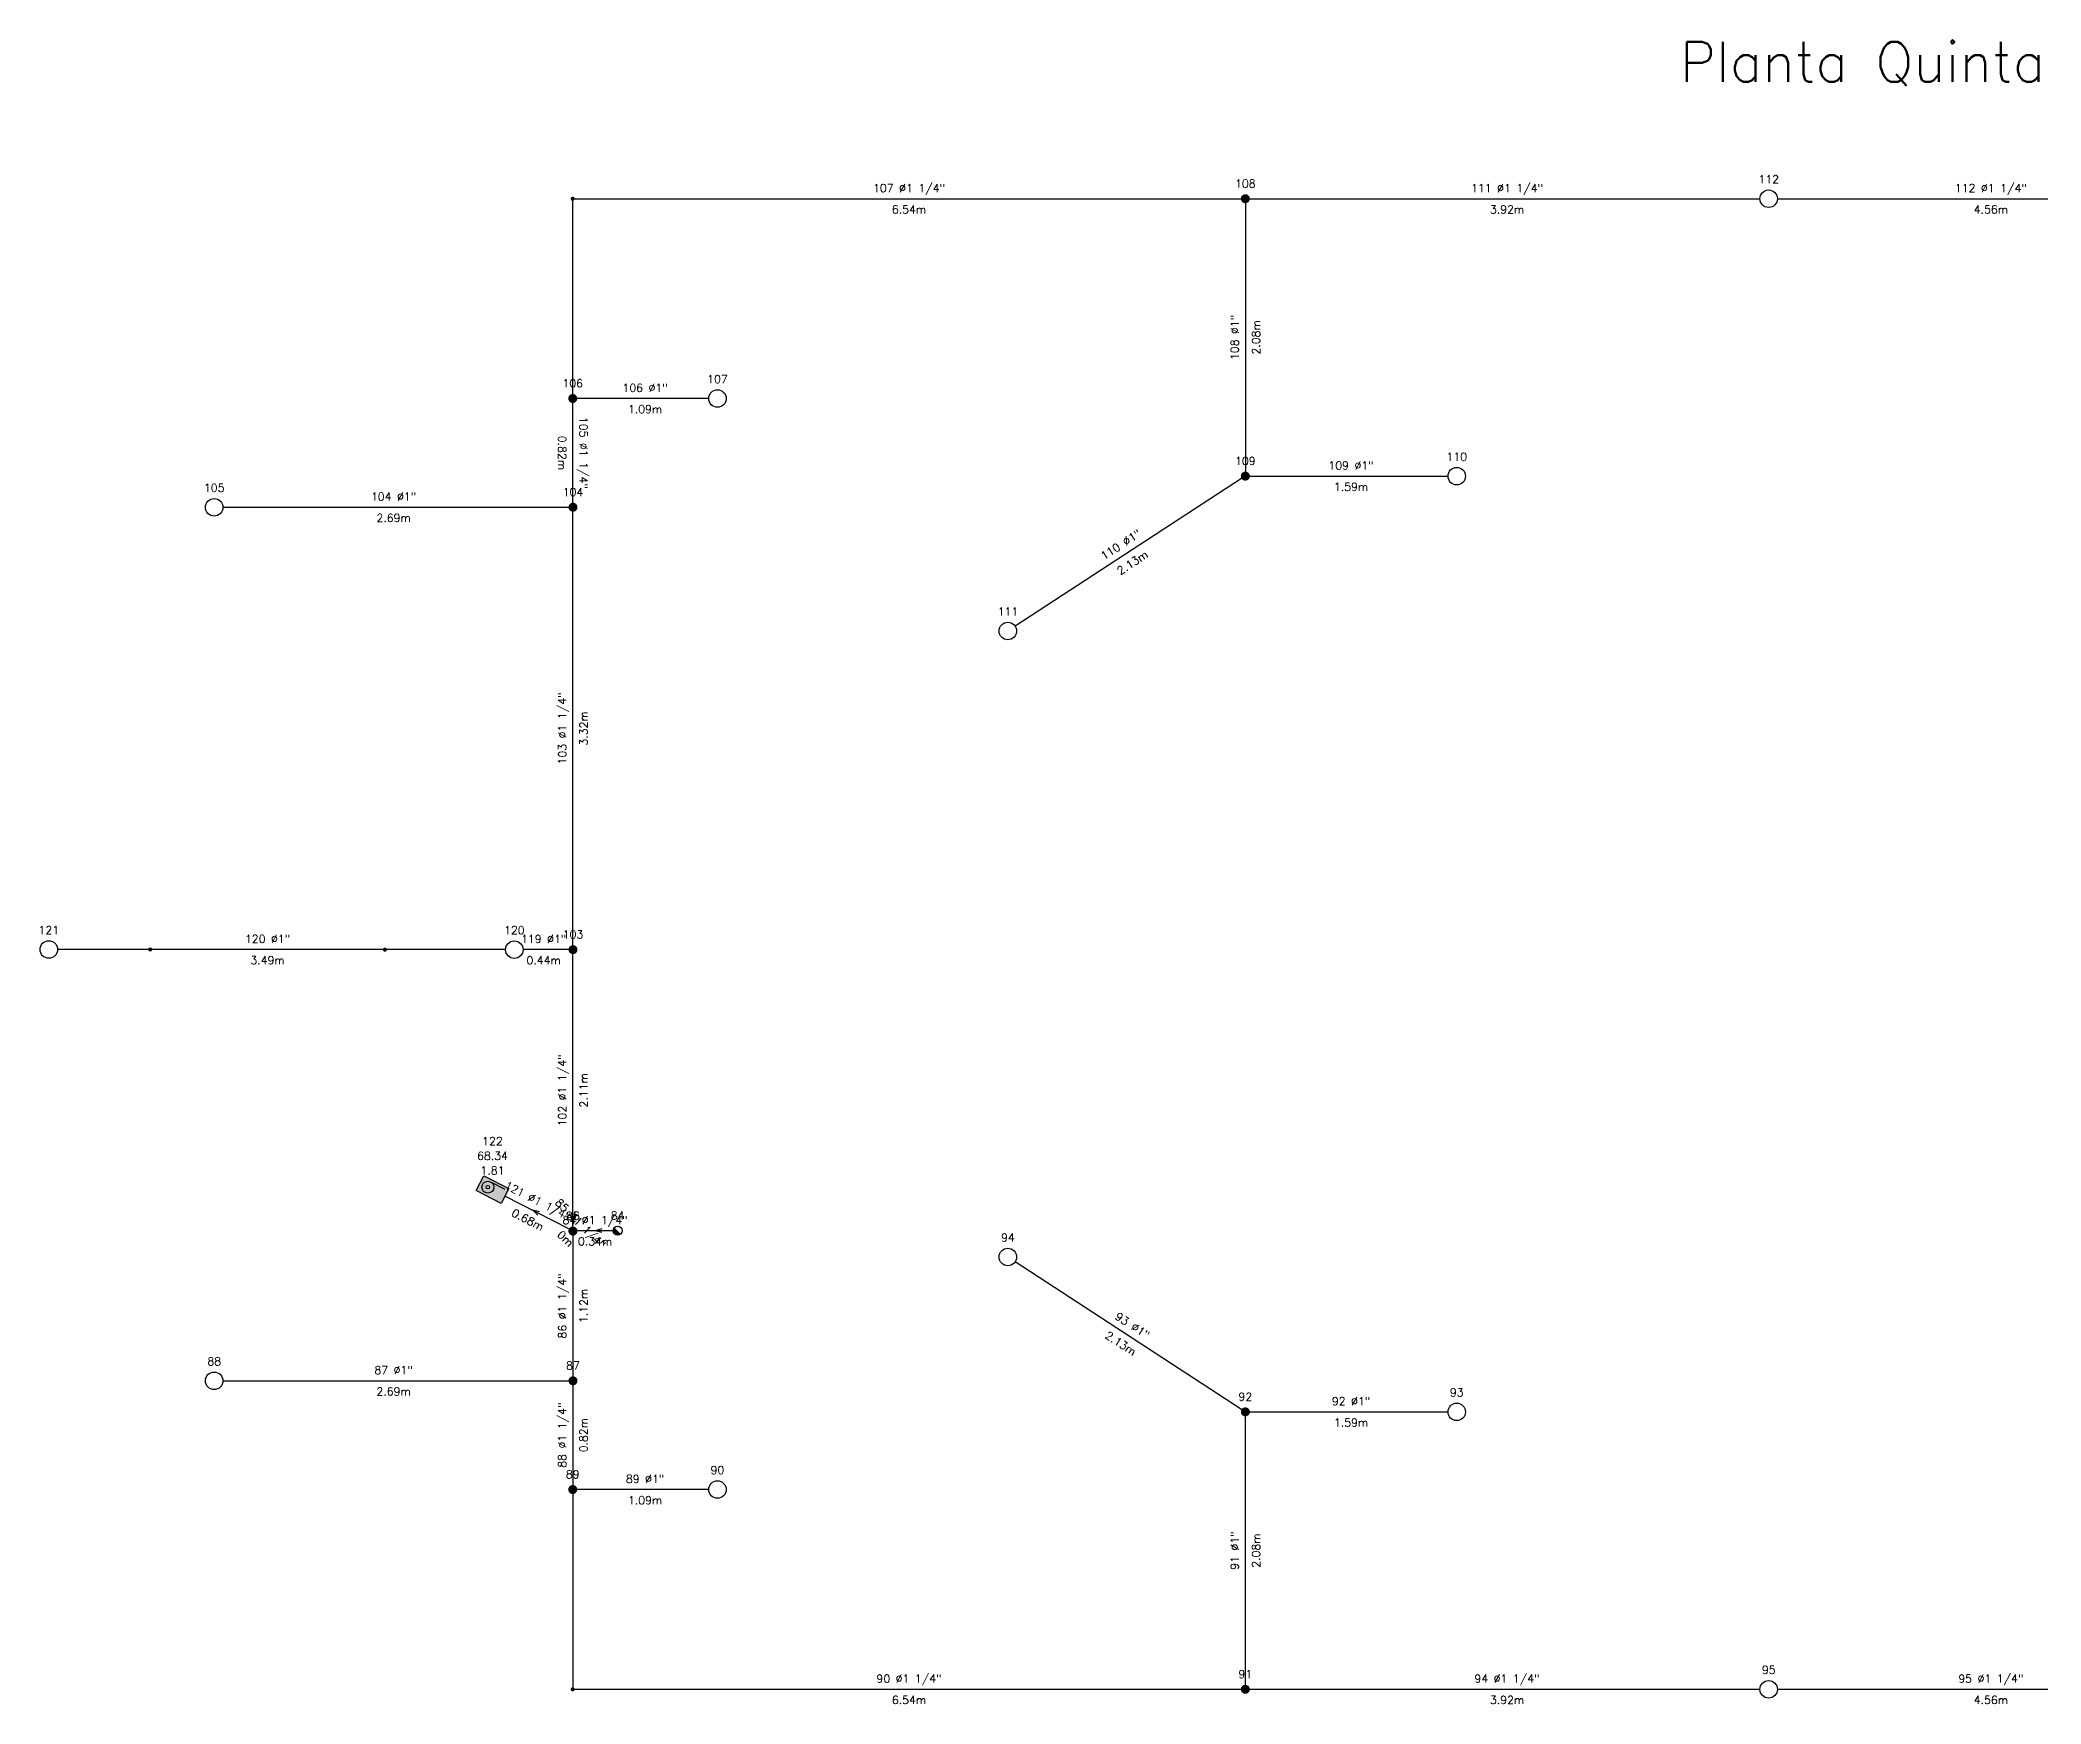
# Model space of a CAD drawing. Extents: x -4.3 to 30.7, y -1.3 to 87.7.
# Drawn here: x 3.34 to 18.34, y 43.25 to 55.72 of the extents above; entities that cross this region are included whole.
import ezdxf
from ezdxf.enums import TextEntityAlignment as Align

# ---------------------------------------------------------------- set-up
doc = ezdxf.new("R2010")
doc.units = 0
doc.header["$LTSCALE"] = 0.5
doc.layers.get('0').update_dxf_attribs({"linetype": 'CONTINUOUS'})
for name, color, linetype in [('TEXTO_NUDOS', 7, 'CONTINUOUS'), ('TEXTO_RAMAS', 7, 'CONTINUOUS'), ('UNIFILAR', 7, 'CONTINUOUS')]:
    doc.layers.add(name, color=color, linetype=linetype)
doc.styles.add('ROMANS', font='Romans', dxfattribs={"height": 2.5})

# ---------------------------------------------------------------- blocks, each defined once
blk = doc.blocks.new('CONEXION_PLANTAS_IPCI')
at = {"color": 0, "linetype": 'CONTINUOUS'}
blk.add_circle((-0.004736, -0.005671), 1.5, dxfattribs=at)
for points in [[(-1.499779, 0.11617), (-1.504474, -0.033694), (0.363297, -1.459821), (0.216286, -1.489298)], [(-1.480147, 0.264817), (-1.499779, 0.11617), (0.506632, -1.415814), (0.363297, -1.459821)], [(-1.445772, 0.410761), (-1.480147, 0.264817), (0.644856, -1.357718), (0.506632, -1.415814)], [(-1.396999, 0.552544), (-1.445772, 0.410761), (0.77659, -1.286112), (0.644856, -1.357718)], [(-1.334315, 0.688749), (-1.396999, 0.552544), (0.900518, -1.201713), (0.77659, -1.286112)], [(-1.258346, 0.818016), (-1.334315, 0.688749), (1.0154, -1.105363), (0.900518, -1.201713)], [(-1.169852, 0.939054), (-1.258346, 0.818016), (1.047775, -1.074419), (1.0154, -1.105363)], [(-1.069716, 1.050651), (-1.169852, 0.939054), (-0.004736, -0.005671), (1.047775, -1.074419)], [(-1.504474, -0.033694), (-1.494184, -0.183278), (0.216286, -1.489298), (0.067066, -1.503952)], [(-1.494184, -0.183278), (-1.469012, -0.331087), (0.067066, -1.503952), (-0.082871, -1.503635)], [(-1.469012, -0.331087), (-1.429209, -0.475645), (-0.082871, -1.503635), (-0.232027, -1.488351)], [(-1.429209, -0.475645), (-1.375174, -0.615507), (-0.232027, -1.488351), (-0.378913, -1.458252)], [(-1.375174, -0.615507), (-1.307445, -0.749276), (-0.378913, -1.458252), (-0.52206, -1.41364)], [(-1.307445, -0.749276), (-1.226701, -0.875615), (-0.52206, -1.41364), (-0.660037, -1.35496)], [(-1.226701, -0.875615), (-1.133746, -0.993262), (-0.660037, -1.35496), (-0.791468, -1.282798)], [(-1.133746, -0.993262), (-1.029511, -1.101041), (-0.791468, -1.282798), (-0.915037, -1.197876)]]:
    blk.add_solid(points, dxfattribs=at)
blk = doc.blocks.new('BOCA_RELLENO_IPCI')
at = {"color": 0}
blk.add_solid([(-2, 1.2), (2, 1.2), (-2, -1.2), (2, -1.2)], dxfattribs=at)
blk = doc.blocks.new('BOCA_INCENDIOS_IPCI')
at = {"color": 0, "linetype": 'CONTINUOUS'}
for p, q in [((-2, 1.2), (2, 1.2)), ((-2, -1.2), (-2, 1.2)), ((-0.75, 0.85), (1.535532, 0.85)), ((2, 1.2), (2, -1.2)), ((2, -1.2), (-2, -1.2))]:
    blk.add_line(p, q, dxfattribs=at)
for radius in [0.85, 0.25]:
    blk.add_circle((-0.75, 0), radius, dxfattribs=at)
blk = doc.blocks.new('NUDO_PASO_IPCI')
at = {"color": 0, "linetype": 'CONTINUOUS'}
for points in [[(-0.742494, 0.10584), (-0.749351, 0.031185), (-0.748721, -0.043781), (-0.749351, 0.031185)], [(-0.728219, 0.179437), (-0.742494, 0.10584), (-0.74061, -0.118309), (-0.748721, -0.043781)], [(-0.706667, 0.251241), (-0.728219, 0.179437), (-0.725099, -0.191656), (-0.74061, -0.118309)], [(-0.678054, 0.320535), (-0.706667, 0.251241), (-0.702343, -0.263087), (-0.725099, -0.191656)], [(-0.642667, 0.386626), (-0.678054, 0.320535), (-0.672569, -0.33189), (-0.702343, -0.263087)], [(-0.600858, 0.448854), (-0.642667, 0.386626), (-0.636075, -0.397377), (-0.672569, -0.33189)], [(-0.553045, 0.506597), (-0.600858, 0.448854), (-0.593226, -0.458893), (-0.636075, -0.397377)], [(-0.499707, 0.559279), (-0.553045, 0.506597), (-0.544449, -0.515825), (-0.593226, -0.458893)], [(-0.441376, 0.606372), (-0.499707, 0.559279), (-0.490233, -0.567602), (-0.544449, -0.515825)], [(-0.378635, 0.647407), (-0.441376, 0.606372), (-0.431118, -0.613708), (-0.490233, -0.567602)], [(-0.31211, 0.681973), (-0.378635, 0.647407), (-0.367696, -0.653682), (-0.431118, -0.613708)], [(-0.242467, 0.709725), (-0.31211, 0.681973), (-0.300599, -0.687124), (-0.367696, -0.653682)], [(-0.170402, 0.730386), (-0.242467, 0.709725), (-0.2305, -0.713702), (-0.300599, -0.687124)], [(-0.096633, 0.743749), (-0.170402, 0.730386), (-0.158097, -0.733148), (-0.2305, -0.713702)], [(-0.0219, 0.74968), (-0.096633, 0.743749), (-0.084114, -0.745268), (-0.158097, -0.733148)], [(0.053053, 0.748121), (-0.0219, 0.74968), (-0.009291, -0.749942), (-0.084114, -0.745268)], [(0.127475, 0.739087), (0.053053, 0.748121), (0.065624, -0.747123), (-0.009291, -0.749942)], [(0.200624, 0.722669), (0.127475, 0.739087), (0.139884, -0.736839), (0.065624, -0.747123)], [(0.271768, 0.699029), (0.200624, 0.722669), (0.212747, -0.719193), (0.139884, -0.736839)], [(0.340197, 0.668406), (0.271768, 0.699029), (0.283483, -0.694361), (0.212747, -0.719193)], [(0.405227, 0.631103), (0.340197, 0.668406), (0.351388, -0.662591), (0.283483, -0.694361)], [(0.466207, 0.587495), (0.405227, 0.631103), (0.415781, -0.624201), (0.351388, -0.662591)], [(0.52253, 0.538017), (0.466207, 0.587495), (0.47602, -0.579573), (0.415781, -0.624201)], [(0.573632, 0.483163), (0.52253, 0.538017), (0.531502, -0.529155), (0.47602, -0.579573)], [(0.619002, 0.423482), (0.573632, 0.483163), (0.581674, -0.47345), (0.531502, -0.529155)], [(0.658187, 0.359569), (0.619002, 0.423482), (0.626035, -0.413014), (0.581674, -0.47345)], [(0.690796, 0.292064), (0.658187, 0.359569), (0.66414, -0.348452), (0.626035, -0.413014)], [(0.716502, 0.22164), (0.690796, 0.292064), (0.695609, -0.280407), (0.66414, -0.348452)], [(0.73505, 0.149002), (0.716502, 0.22164), (0.720128, -0.209562), (0.695609, -0.280407)], [(0.746253, 0.074875), (0.73505, 0.149002), (0.737451, -0.136622), (0.720128, -0.209562)], [(0.75, 0), (0.746253, 0.074875), (0.747407, -0.062317), (0.737451, -0.136622)]]:
    blk.add_solid(points, dxfattribs=at)
blk = doc.blocks.new('ROCIADOR_AUTOMATICO_IPCI')
at = {"color": 0, "linetype": 'CONTINUOUS'}
blk.add_circle((-0.004736, -0.005671), 1.5, dxfattribs=at)
blk = doc.blocks.new('NUDO_DERIVACION_IPCI')
at = {"color": 0, "linetype": 'CONTINUOUS'}
for points in [[(-0.742494, 0.10584), (-0.749351, 0.031185), (-0.748721, -0.043781), (-0.749351, 0.031185)], [(-0.728219, 0.179437), (-0.742494, 0.10584), (-0.74061, -0.118309), (-0.748721, -0.043781)], [(-0.706667, 0.251241), (-0.728219, 0.179437), (-0.725099, -0.191656), (-0.74061, -0.118309)], [(-0.678054, 0.320535), (-0.706667, 0.251241), (-0.702343, -0.263087), (-0.725099, -0.191656)], [(-0.642667, 0.386626), (-0.678054, 0.320535), (-0.672569, -0.33189), (-0.702343, -0.263087)], [(-0.600858, 0.448854), (-0.642667, 0.386626), (-0.636075, -0.397377), (-0.672569, -0.33189)], [(-0.553045, 0.506597), (-0.600858, 0.448854), (-0.593226, -0.458893), (-0.636075, -0.397377)], [(-0.499707, 0.559279), (-0.553045, 0.506597), (-0.544449, -0.515825), (-0.593226, -0.458893)], [(-0.441376, 0.606372), (-0.499707, 0.559279), (-0.490233, -0.567602), (-0.544449, -0.515825)], [(-0.378635, 0.647407), (-0.441376, 0.606372), (-0.431118, -0.613708), (-0.490233, -0.567602)], [(-0.31211, 0.681973), (-0.378635, 0.647407), (-0.367696, -0.653682), (-0.431118, -0.613708)], [(-0.242467, 0.709725), (-0.31211, 0.681973), (-0.300599, -0.687124), (-0.367696, -0.653682)], [(-0.170402, 0.730386), (-0.242467, 0.709725), (-0.2305, -0.713702), (-0.300599, -0.687124)], [(-0.096633, 0.743749), (-0.170402, 0.730386), (-0.158097, -0.733148), (-0.2305, -0.713702)], [(-0.0219, 0.74968), (-0.096633, 0.743749), (-0.084114, -0.745268), (-0.158097, -0.733148)], [(0.053053, 0.748121), (-0.0219, 0.74968), (-0.009291, -0.749942), (-0.084114, -0.745268)], [(0.127475, 0.739087), (0.053053, 0.748121), (0.065624, -0.747123), (-0.009291, -0.749942)], [(0.200624, 0.722669), (0.127475, 0.739087), (0.139884, -0.736839), (0.065624, -0.747123)], [(0.271768, 0.699029), (0.200624, 0.722669), (0.212747, -0.719193), (0.139884, -0.736839)], [(0.340197, 0.668406), (0.271768, 0.699029), (0.283483, -0.694361), (0.212747, -0.719193)], [(0.405227, 0.631103), (0.340197, 0.668406), (0.351388, -0.662591), (0.283483, -0.694361)], [(0.466207, 0.587495), (0.405227, 0.631103), (0.415781, -0.624201), (0.351388, -0.662591)], [(0.52253, 0.538017), (0.466207, 0.587495), (0.47602, -0.579573), (0.415781, -0.624201)], [(0.573632, 0.483163), (0.52253, 0.538017), (0.531502, -0.529155), (0.47602, -0.579573)], [(0.619002, 0.423482), (0.573632, 0.483163), (0.581674, -0.47345), (0.531502, -0.529155)], [(0.658187, 0.359569), (0.619002, 0.423482), (0.626035, -0.413014), (0.581674, -0.47345)], [(0.690796, 0.292064), (0.658187, 0.359569), (0.66414, -0.348452), (0.626035, -0.413014)], [(0.716502, 0.22164), (0.690796, 0.292064), (0.695609, -0.280407), (0.66414, -0.348452)], [(0.73505, 0.149002), (0.716502, 0.22164), (0.720128, -0.209562), (0.695609, -0.280407)], [(0.746253, 0.074875), (0.73505, 0.149002), (0.737451, -0.136622), (0.720128, -0.209562)], [(0.75, 0), (0.746253, 0.074875), (0.747407, -0.062317), (0.737451, -0.136622)]]:
    blk.add_solid(points, dxfattribs=at)

msp = doc.modelspace()

# ---------------------------------------------------------------- linework, layer by layer
at = {"layer": 'UNIFILAR', "color": 94, "linetype": 'CONTINUOUS'}
for p, q in [((7.329658, 53.069941, 2.5), (7.329658, 54.518989, 2.5)), ((7.344658, 54.533989, 2.5), (12.338535, 54.533989, 2.5)), ((12.372285, 54.500239, 2.5), (12.372285, 52.487739, 2.5)), ((12.406035, 54.533989, 2.5), (16.230664, 54.533989, 2.5)), ((16.361914, 54.533989, 2.5), (19.612012, 54.533989, 2.5)), ((7.33155, 52.254597, 2.5), (7.32974, 53.002441, 2.5)), ((8.349101, 53.036191, 2.5), (7.363408, 53.036191, 2.5)), ((12.344017, 52.43555, 2.5), (10.64725, 51.328766, 2.5)), ((12.406035, 52.453989, 2.5), (13.891806, 52.453989, 2.5)), ((4.707447, 52.220841, 2.5), (7.297882, 52.220847, 2.5)), ((7.331632, 48.937755, 2.5), (7.331632, 52.187097, 2.5)), ((4.146744, 48.905311, 1.38), (3.467395, 48.905311, 1.38)), ((5.906743, 48.904016, 2.5), (4.176744, 48.9053, 1.38)), ((6.826118, 48.904005, 2.5), (5.936743, 48.904005, 2.5)), ((7.297882, 48.904005, 2.5), (6.957368, 48.904005, 2.5)), ((7.331632, 46.827755, 2.5), (7.331632, 48.870255, 2.5)), ((7.300841, 46.810231, 1.5), (6.821615, 47.057012, 1.5)), ((7.067598, 46.914594, 1.5), (7.029555, 46.949932, 1.5)), ((7.080417, 46.939487, 1.5), (7.029555, 46.949932, 1.5)), ((7.547395, 46.811057), (7.497395, 46.797057)), ((7.32794, 46.797057), (7.330846, 46.79478, 1.5)), ((7.330846, 46.79478, 1.5), (7.331632, 46.794005, 2.5)), ((7.331632, 46.760255, 2.5), (7.331632, 45.7055, 2.5)), ((7.633851, 46.797057), (7.34294, 46.797057)), ((7.547395, 46.783057), (7.497395, 46.797057)), ((12.344017, 45.457047, 2.5), (10.64725, 46.56383, 2.5)), ((4.707447, 45.671756, 2.5), (7.297882, 45.67175, 2.5)), ((7.33155, 45.638, 2.5), (7.32974, 44.890156, 2.5)), ((12.372285, 43.392358, 2.5), (12.372285, 45.404858, 2.5)), ((12.406035, 45.438608, 2.5), (13.891806, 45.438608, 2.5)), ((8.349101, 44.856406, 2.5), (7.363408, 44.856406, 2.5)), ((7.329658, 44.822656, 2.5), (7.329658, 43.373608, 2.5)), ((7.344658, 43.358608, 2.5), (12.338535, 43.358608, 2.5)), ((12.406035, 43.358608, 2.5), (16.230664, 43.358608, 2.5)), ((16.361914, 43.358608, 2.5), (19.612012, 43.358608, 2.5))]:
    msp.add_line(p, q, dxfattribs=at)

# ---------------------------------------------------------------- block references
for name, p, xscale, yscale in [('NUDO_PASO_IPCI', (7.329658, 54.533989, 2.5), 0.02, 0.02), ('NUDO_DERIVACION_IPCI', (12.372285, 54.533989, 2.5), 0.045, 0.045), ('ROCIADOR_AUTOMATICO_IPCI', (16.296289, 54.533989, 2.5), 0.04375, 0.04375), ('NUDO_DERIVACION_IPCI', (7.329658, 53.036191, 2.5), 0.045, 0.045), ('ROCIADOR_AUTOMATICO_IPCI', (8.414726, 53.036191, 2.5), 0.04375, 0.04375), ('ROCIADOR_AUTOMATICO_IPCI', (13.957431, 52.453989, 2.5), 0.04375, 0.04375), ('NUDO_DERIVACION_IPCI', (12.372285, 52.453989, 2.5), 0.045, 0.045), ('ROCIADOR_AUTOMATICO_IPCI', (4.641822, 52.220841, 2.5), 0.04375, 0.04375), ('NUDO_DERIVACION_IPCI', (7.331632, 52.220847, 2.5), 0.045, 0.045), ('ROCIADOR_AUTOMATICO_IPCI', (10.592285, 51.292913, 2.5), 0.04375, 0.04375), ('ROCIADOR_AUTOMATICO_IPCI', (3.40177, 48.905311, 1.38), 0.04375, 0.04375), ('NUDO_PASO_IPCI', (4.161744, 48.905311, 1.38), 0.02, 0.02), ('NUDO_PASO_IPCI', (5.921743, 48.904005, 2.5), 0.02, 0.02), ('ROCIADOR_AUTOMATICO_IPCI', (6.891743, 48.904005, 2.5), 0.04375, 0.04375), ('NUDO_DERIVACION_IPCI', (7.331632, 48.904005, 2.5), 0.045, 0.045), ('NUDO_DERIVACION_IPCI', (7.330846, 46.79478, 1.5), 0.045, 0.045), ('NUDO_DERIVACION_IPCI', (7.331632, 46.794005, 2.5), 0.045, 0.045), ('NUDO_PASO_IPCI', (7.32794, 46.797057), 0.02, 0.02), ('CONEXION_PLANTAS_IPCI', (7.666851, 46.797057), 0.022, 0.022), ('ROCIADOR_AUTOMATICO_IPCI', (10.592285, 46.599684, 2.5), 0.04375, 0.04375), ('ROCIADOR_AUTOMATICO_IPCI', (4.641822, 45.671756, 2.5), 0.04375, 0.04375), ('NUDO_DERIVACION_IPCI', (7.331632, 45.67175, 2.5), 0.045, 0.045), ('NUDO_DERIVACION_IPCI', (12.372285, 45.438608, 2.5), 0.045, 0.045), ('ROCIADOR_AUTOMATICO_IPCI', (13.957431, 45.438608, 2.5), 0.04375, 0.04375), ('NUDO_DERIVACION_IPCI', (7.329658, 44.856406, 2.5), 0.045, 0.045), ('ROCIADOR_AUTOMATICO_IPCI', (8.414726, 44.856406, 2.5), 0.04375, 0.04375), ('NUDO_PASO_IPCI', (7.329658, 43.358608, 2.5), 0.02, 0.02), ('NUDO_DERIVACION_IPCI', (12.372285, 43.358608, 2.5), 0.045, 0.045), ('ROCIADOR_AUTOMATICO_IPCI', (16.296289, 43.358608, 2.5), 0.04375, 0.04375)]:
    msp.add_blockref(name, p, dxfattribs=dict(at, xscale=xscale, yscale=yscale))
at = {"layer": 'UNIFILAR', "color": 4, "linetype": 'CONTINUOUS', "xscale": 0.0525, "yscale": 0.0525, "rotation": 332.5}
msp.add_blockref('BOCA_RELLENO_IPCI', (6.728264, 47.105084, 1.5), dxfattribs=at)
at = {"layer": 'UNIFILAR', "color": 94, "linetype": 'CONTINUOUS', "xscale": 0.0525, "yscale": 0.0525, "rotation": 332.5}
msp.add_blockref('BOCA_INCENDIOS_IPCI', (6.728264, 47.105084, 1.5), dxfattribs=at)

# ---------------------------------------------------------------- texts
at = {"color": 7, "linetype": 'CONTINUOUS', "style": 'ROMANS'}
msp.add_text('Planta Quinta', height=0.3, dxfattribs=at).set_placement((17, 55.709485), align=Align.TOP_CENTER)
at = {"layer": 'TEXTO_NUDOS', "color": 94, "linetype": 'CONTINUOUS', "style": 'ROMANS'}
for s, p in [('108', (12.372285, 54.617739, 2.5)), ('112', (16.296289, 54.649614, 2.5)), ('106', (7.329658, 53.119941, 2.5)), ('107', (8.414726, 53.151816, 2.5)), ('109', (12.372285, 52.537739, 2.5)), ('110', (13.957431, 52.569614, 2.5)), ('105', (4.641822, 52.336466, 2.5)), ('104', (7.331632, 52.304597, 2.5)), ('111', (10.592285, 51.408538, 2.5)), ('121', (3.40177, 49.020936, 1.38)), ('120', (6.891743, 49.01963, 2.5)), ('103', (7.331632, 48.987755, 2.5)), ('122', (6.728264, 47.438084, 1.5)), ('68.34', (6.728264, 47.328084, 1.5)), ('1.81', (6.728264, 47.218084, 1.5)), ('85', (7.330846, 46.87853, 1.5)), ('86', (7.331632, 46.877755, 2.5)), ('84', (7.666851, 46.880057)), ('94', (10.592285, 46.715309, 2.5)), ('88', (4.641822, 45.787381, 2.5)), ('87', (7.331632, 45.7555, 2.5)), ('93', (13.957431, 45.554233, 2.5)), ('92', (12.372285, 45.522358, 2.5)), ('90', (8.414726, 44.972031, 2.5)), ('89', (7.329658, 44.940156, 2.5)), ('95', (16.296289, 43.474233, 2.5)), ('91', (12.372285, 43.442358, 2.5))]:
    msp.add_text(s, height=0.06, dxfattribs=at).set_placement(p, align=Align.CENTER)
at = {"layer": 'TEXTO_RAMAS', "color": 94, "linetype": 'CONTINUOUS', "style": 'ROMANS'}
for s, p in [('107 Ø1 1/4"', (9.850972, 54.583989, 2.5)), ('111 Ø1 1/4"', (14.334287, 54.583989, 2.5)), ('112 Ø1 1/4"', (17.96165, 54.583989, 2.5)), ('106 Ø1"', (7.872192, 53.086191, 2.5)), ('109 Ø1"', (13.164858, 52.503989, 2.5)), ('119 Ø1"', (7.111688, 48.954005, 2.5)), ('84 Ø1 1/4"', (7.497395, 46.847057)), ('92 Ø1"', (13.164858, 45.488608, 2.5)), ('89 Ø1"', (7.872192, 44.906406, 2.5)), ('90 Ø1 1/4"', (9.850972, 43.408608, 2.5)), ('94 Ø1 1/4"', (14.334287, 43.408608, 2.5)), ('95 Ø1 1/4"', (17.96165, 43.408608, 2.5))]:
    msp.add_text(s, height=0.06, dxfattribs=at).set_placement(p, align=Align.CENTER)
for s, p in [('6.54m', (9.850972, 54.483989, 2.5)), ('3.92m', (14.334287, 54.483989, 2.5)), ('4.56m', (17.96165, 54.483989, 2.5)), ('1.09m', (7.872192, 52.986191, 2.5)), ('1.59m', (13.164858, 52.403989, 2.5)), ('0.44m', (7.111688, 48.854005, 2.5)), ('0.34m', (7.497395, 46.747057)), ('1.59m', (13.164858, 45.388608, 2.5)), ('1.09m', (7.872192, 44.806406, 2.5)), ('6.54m', (9.850972, 43.308608, 2.5)), ('3.92m', (14.334287, 43.308608, 2.5)), ('4.56m', (17.96165, 43.308608, 2.5))]:
    msp.add_text(s, height=0.06, dxfattribs=at).set_placement(p, align=Align.TOP_CENTER)
for s, rotation, p in [('108 Ø1"', 90, (12.322285, 53.493989, 2.5)), ('105 Ø1 1/4"', 270.138692, (7.380645, 52.62864, 2.5)), ('104 Ø1"', 0.000139, (5.986727, 52.270844, 2.5)), ('110 Ø1"', 33.11599, (11.454968, 51.915329, 2.5)), ('103 Ø1 1/4"', 90, (7.281632, 50.562426, 2.5)), ('120 Ø1"', 359.957481, (5.041781, 48.954658, 1.94)), ('102 Ø1 1/4"', 90, (7.281632, 47.849005, 2.5)), ('121 Ø1 1/4"', 332.753468, (7.052446, 46.994384, 1.5)), ('85 Ø1 1/4"', 315.419321, (7.366335, 46.830006, 2)), ('86 Ø1 1/4"', 90, (7.281632, 46.232877, 2.5)), ('93 Ø1"', 326.88401, (11.509601, 46.061024, 2.5)), ('87 Ø1"', 359.999861, (5.986727, 45.721753, 2.5)), ('88 Ø1 1/4"', 89.861308, (7.280645, 45.264199, 2.5)), ('91 Ø1"', 90, (12.322285, 44.398608, 2.5))]:
    msp.add_text(s, height=0.06, rotation=rotation, dxfattribs=at).set_placement(p, align=Align.CENTER)
for s, rotation, p in [('2.08m', 90, (12.422285, 53.493989, 2.5)), ('0.82m', 270.138692, (7.280645, 52.628398, 2.5)), ('2.69m', 0.000139, (5.986727, 52.170844, 2.5)), ('2.13m', 33.11599, (11.509601, 51.831573, 2.5)), ('3.32m', 90, (7.381632, 50.562426, 2.5)), ('3.49m', 359.957481, (5.041706, 48.854658, 1.94)), ('2.11m', 90, (7.381632, 47.849005, 2.5)), ('0.68m', 332.753468, (7.006664, 46.90548, 1.5)), ('0m', 315.419321, (7.296143, 46.758779, 2)), ('1.12m', 90, (7.381632, 46.232877, 2.5)), ('2.13m', 326.88401, (11.454968, 45.977268, 2.5)), ('2.69m', 359.999861, (5.986727, 45.621753, 2.5)), ('0.82m', 89.861308, (7.380645, 45.263957, 2.5)), ('2.08m', 90, (12.422285, 44.398608, 2.5))]:
    msp.add_text(s, height=0.06, rotation=rotation, dxfattribs=at).set_placement(p, align=Align.TOP_CENTER)

doc.saveas('drawing.dxf')
